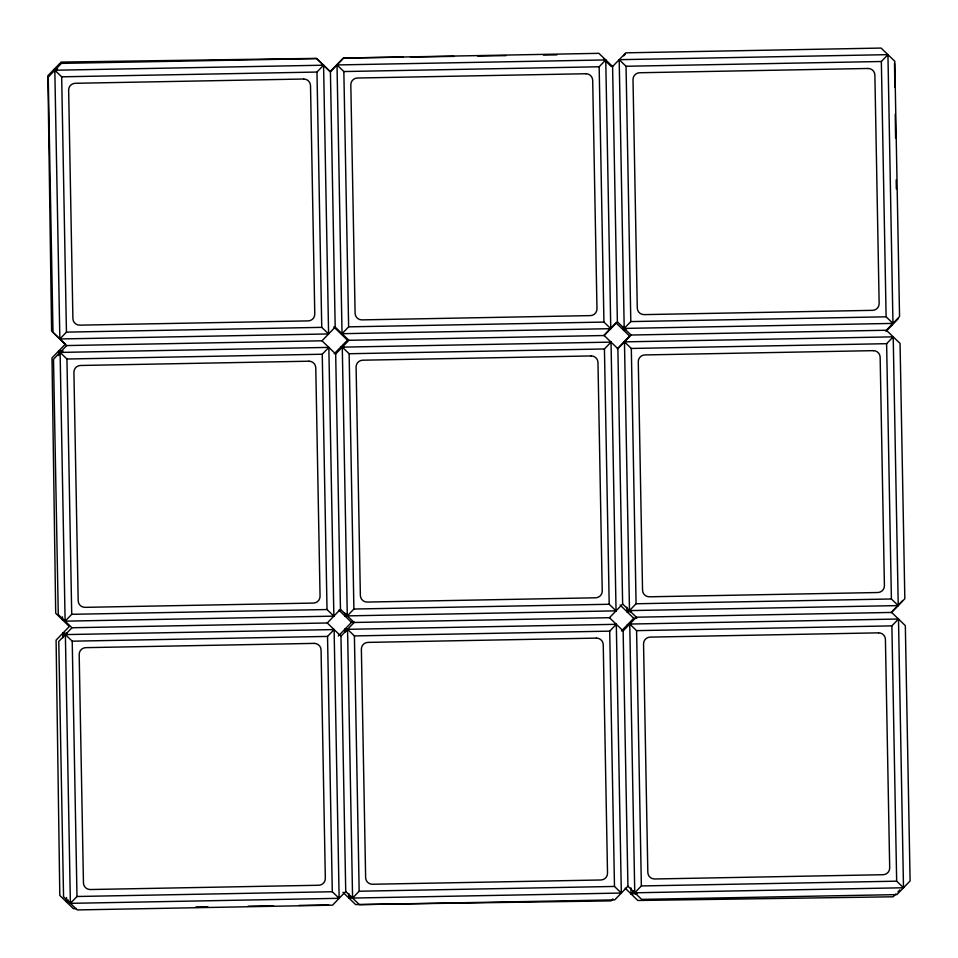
<?xml version="1.0" encoding="UTF-8"?>
<svg xmlns="http://www.w3.org/2000/svg" width="958" height="958" viewBox="0 0 958 958"><rect width="100%" height="100%" fill="white"/><g stroke="black" fill="none" stroke-linecap="round" stroke-linejoin="round"><path stroke-width="1.44" d="M59.851 338.976L66.437 332.127L321.744 327.361L328.594 333.947L59.851 338.976L54.822 70.233L323.576 65.204L328.594 333.947M54.822 70.233L61.671 76.82L316.978 72.054L323.576 65.204M66.689 345.563L53.504 359.262L58.282 614.569L71.97 627.753L327.277 622.975L340.461 609.288L335.683 353.981L348.88 340.294L604.187 335.528L617.371 321.84L612.593 66.521L598.906 53.337L343.599 58.115L330.414 71.802L335.192 327.109L321.996 340.797L66.689 345.563L53.001 332.378L48.235 77.071L61.42 63.384L316.727 58.618L330.414 71.802M65.12 621.155L71.718 614.317L66.94 359.011L60.103 352.412L65.12 621.155L333.863 616.138L328.845 347.395L60.103 352.412M66.94 359.011L322.247 354.232L328.845 347.395M342.03 333.695L348.628 326.858L343.85 71.551L337.012 64.952L342.03 333.695L610.773 328.678L605.755 59.935L337.012 64.952M343.85 71.551L599.157 66.773L605.755 59.935M71.97 627.753L58.773 641.441L63.551 896.748L77.239 909.932L332.546 905.166L345.73 891.479L340.964 636.16L327.277 622.975M612.593 66.521L625.79 52.834L881.097 48.068L894.784 61.252L899.55 316.559L886.366 330.247L631.059 335.025L617.371 321.84M70.389 903.346L76.987 896.496L72.221 641.189L65.372 634.591L70.389 903.346L339.144 898.317L334.114 629.574L65.372 634.591M72.221 641.189L327.528 636.411L334.114 629.574M347.299 615.886L353.897 609.037L609.204 604.27L616.054 610.857L347.299 615.886L342.281 347.143L611.024 342.114L616.054 610.857M342.281 347.143L349.131 353.73L604.438 348.963L611.024 342.114M624.209 328.426L630.807 321.589L886.114 316.811L892.964 323.409L624.209 328.426L619.191 59.683L887.934 54.654L892.964 323.409M619.191 59.683L626.041 66.27L881.348 61.504L887.934 54.654M340.964 636.16L354.149 622.472L609.456 617.706L622.64 604.019L617.874 348.712L631.059 335.025M352.58 898.065L359.166 891.227L614.485 886.449L621.323 893.048L352.58 898.065L347.55 629.322L616.305 624.305L621.323 893.048M347.55 629.322L354.4 635.92L609.707 631.142L616.305 624.305M629.49 610.605L636.076 603.768L891.395 598.99L898.233 605.588L629.49 610.605L624.46 341.862L893.215 336.845L898.233 605.588M624.46 341.862L631.31 348.461L886.617 343.683L893.215 336.845M891.635 612.437L905.334 625.622L910.1 880.929L896.916 894.616L641.609 899.382L627.921 886.198L623.143 630.891L636.328 617.203L891.635 612.437L904.831 598.738L900.053 343.431L886.366 330.247M627.921 886.198L614.737 899.885L359.418 904.663L345.73 891.479M634.759 892.796L641.357 885.946L896.664 881.18L903.502 887.767L634.759 892.796L629.741 624.053L898.484 619.024L903.502 887.767M629.741 624.053L636.579 630.639L891.886 625.873L898.484 619.024M334.198 353.825L347.443 340.186L333.803 326.941M623.658 55.839L625.55 53.888M603.72 335.504L616.006 322.846L629.645 336.09L617.347 348.748M66.545 897.586L66.617 902.065L68.509 900.125M344.676 612.785L344.724 615.766L346.616 613.827M338.294 636.028L351.538 622.389L354.52 622.353M885.922 331.408L898.209 318.751M348.748 893.491L348.82 897.969L350.712 896.029M626.855 607.192L626.927 611.671L628.819 609.731M621.443 630.951L633.741 618.293L636.723 618.257M612.857 898.939L610.965 900.891L355.634 904.591L342.976 892.293M890.964 612.641L902.316 600.953M630.939 887.898L631.023 893.874L633.861 890.952M896.005 893.874L893.167 896.796L637.836 900.496L625.179 888.198M897.897 891.922L899.79 889.97M348.628 326.858L603.935 322.08L610.773 328.678M71.718 614.317L327.025 609.539L333.863 616.138M76.987 896.496L332.294 891.73L339.144 898.317M403.067 57.121L343.347 57.983L330.103 71.622L316.475 58.378L61.144 62.078L47.9 75.718L51.6 331.037L65.24 344.281L51.995 357.921L55.708 613.24L69.335 626.484L56.091 640.124L59.803 895.443L73.431 908.687L76.412 908.651M410.539 57.013L453.841 56.378M477.731 56.031L506.099 55.624M543.426 55.085L556.861 54.881M54.57 71.886L54.522 68.904L57.504 68.856M625.813 329.432L622.832 329.468L622.784 326.486M58.678 355.586L58.618 351.107L63.084 351.035M340.82 347L343.802 346.964M344.724 615.766L347.706 615.731M626.927 611.671L631.406 611.611M62.785 637.788L62.713 633.31L67.18 633.238M344.964 632.196L344.916 629.202L347.898 629.166M627.119 625.107L630.101 625.071M66.617 902.065L71.096 902.005M348.82 897.969L353.298 897.909M631.023 893.874L636.998 893.79M195.875 906.915L207.814 906.735M248.134 906.16L273.509 905.789M298.896 905.418L328.762 904.987M604.187 335.528L617.874 348.712M335.192 327.109L348.88 340.294M622.64 604.019L636.328 617.203M321.996 340.797L335.683 353.981M609.456 617.706L623.143 630.891M340.461 609.288L354.149 622.472M603.54 59.013L611.336 66.581M620.113 605.049L633.741 618.293M54.522 68.904L56.474 70.796M338.881 610.09L351.538 622.389M58.618 351.107L60.57 352.999M344.916 629.202L346.868 631.094M62.713 633.31L64.665 635.202M881.348 61.504L886.114 316.811M886.617 343.683L891.395 598.99M891.886 625.873L896.664 881.18M626.041 66.27L630.807 321.589M631.31 348.461L636.076 603.768M636.579 630.639L641.357 885.946M599.157 66.773L603.935 322.08M604.438 348.963L609.204 604.27M609.707 631.142L614.485 886.449M349.131 353.73L353.897 609.037M354.4 635.92L359.166 891.227M316.978 72.054L321.744 327.361M322.247 354.232L327.025 609.539M327.528 636.411L332.294 891.73M61.671 76.82L66.437 332.127M894.509 63.432L894.856 87.322M895.251 114.194L895.586 138.084M896.197 179.888L896.329 188.846M891.551 322.882L891.599 325.564M62.474 616.88L62.521 619.862M303.662 79.023L75.227 83.286A6.718 6.718 0 0 0 68.641 90.136L72.904 318.571A6.718 6.718 0 0 0 79.753 325.157L308.189 320.894A6.718 6.718 0 0 0 314.775 314.044L310.512 85.609A6.718 6.718 0 0 0 303.662 79.023M585.853 73.742L357.418 78.017A6.718 6.718 0 0 0 350.82 84.855L355.095 313.29A6.718 6.718 0 0 0 361.932 319.888L590.367 315.613A6.718 6.718 0 0 0 596.966 308.775L592.691 80.34A6.718 6.718 0 0 0 585.853 73.742M868.032 68.473L639.597 72.748A6.718 6.718 0 0 0 633.01 79.586L637.274 308.021A6.718 6.718 0 0 0 644.123 314.619L872.558 310.344A6.718 6.718 0 0 0 879.145 303.494L874.882 75.071A6.718 6.718 0 0 0 868.032 68.473M308.943 361.202L80.508 365.477A6.718 6.718 0 0 0 73.91 372.315L78.185 600.75A6.718 6.718 0 0 0 85.022 607.348L313.458 603.073A6.718 6.718 0 0 0 320.056 596.235L315.781 367.8A6.718 6.718 0 0 0 308.943 361.202M591.122 355.933L362.687 360.196A6.718 6.718 0 0 0 356.101 367.046L360.364 595.481A6.718 6.718 0 0 0 367.213 602.067L595.648 597.804A6.718 6.718 0 0 0 602.235 590.954L597.972 362.519A6.718 6.718 0 0 0 591.122 355.933M873.301 350.652L644.878 354.927A6.718 6.718 0 0 0 638.279 361.765L642.543 590.2A6.718 6.718 0 0 0 649.392 596.798L877.827 592.523A6.718 6.718 0 0 0 884.414 585.685L880.151 357.25A6.718 6.718 0 0 0 873.301 350.652M314.212 643.381L85.777 647.656A6.718 6.718 0 0 0 79.191 654.506L83.454 882.929A6.718 6.718 0 0 0 90.303 889.527L318.739 885.252A6.718 6.718 0 0 0 325.325 878.414L321.062 649.979A6.718 6.718 0 0 0 314.212 643.381M596.391 638.112L367.968 642.387A6.718 6.718 0 0 0 361.37 649.225L365.633 877.66A6.718 6.718 0 0 0 372.482 884.258L600.917 879.983A6.718 6.718 0 0 0 607.516 873.145L603.241 644.71A6.718 6.718 0 0 0 596.391 638.112M878.582 632.843L650.147 637.106A6.718 6.718 0 0 0 643.548 643.956L647.824 872.391A6.718 6.718 0 0 0 654.661 878.977L883.096 874.714A6.718 6.718 0 0 0 889.695 867.864L885.42 639.429A6.718 6.718 0 0 0 878.582 632.843"/></g></svg>
